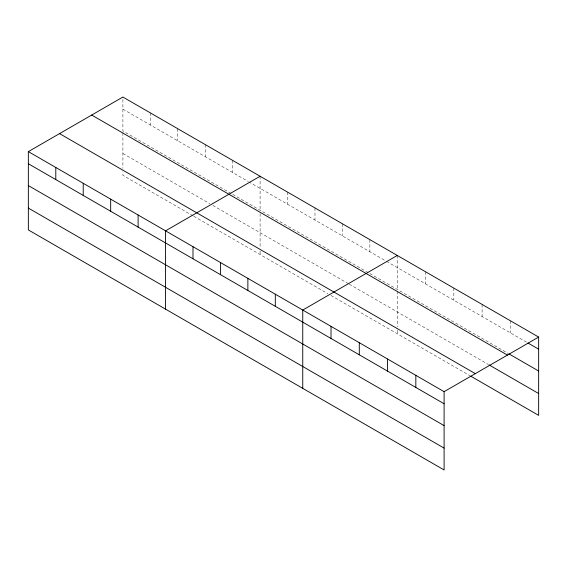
<?xml version="1.0" encoding="UTF-8"?>
<svg xmlns="http://www.w3.org/2000/svg" width="567" height="567" viewBox="0 0 567 567"><rect width="100%" height="100%" fill="white"/><g stroke="black" fill="none" stroke-linecap="round" stroke-linejoin="round"><path stroke-width="0.43" stroke-dasharray="2.83 2.13" d="M122.897 109.147L247.899 181.32M248.658 181.759L385.858 260.969M386.623 261.408L526.424 342.128M231.13 193.482L122.897 130.991L122.897 97.042M232.654 194.361L368.33 272.692M369.854 273.57L508.089 353.383M122.897 153.494L209.79 203.666M212.838 205.424L348.514 283.755M349.272 284.195L488.222 364.418M193.021 215.829L122.897 175.338L122.897 171.844M193.779 216.268L327.932 293.72M330.979 295.478L469.88 375.673M510.378 320.752L510.378 332.864M482.106 304.429L482.106 316.542M453.834 288.107L453.834 300.219M425.562 271.784L425.562 283.897M397.29 255.462L397.29 289.418M397.29 291.147L397.29 326.776M397.29 330.27L397.29 333.765M369.854 239.621L369.854 251.727M342.411 223.781L342.411 235.886M314.976 207.933L314.976 220.046M287.533 192.093L287.533 204.205M260.097 176.252L260.097 210.201M260.097 213.667L260.097 247.559M260.097 251.061L260.097 254.555M232.654 160.411L232.654 172.517M205.211 144.564L205.211 156.676M177.776 128.723L177.776 140.836M150.333 112.883L150.333 124.988M122.897 132.721L122.897 168.349"/><path stroke-width="0.85" d="M444.103 425.611L444.103 391.662L28.35 151.623L28.35 229.926L444.103 469.958L444.103 425.611L28.35 185.579M470.645 376.112L538.65 415.377L538.65 337.074L122.897 97.042L28.35 151.623M260.097 176.252L165.55 230.84L165.55 309.135M397.29 255.462L302.75 310.05L302.75 388.345M444.103 391.662L538.65 337.074M527.955 343.007L538.65 349.18M508.847 353.822L538.65 371.024M91.698 115.051L507.451 355.091M488.981 364.857L538.65 393.533M59.549 133.614L475.302 373.646M28.35 163.735L444.103 403.768M28.35 208.082L444.103 448.114M415.831 375.34L415.831 387.445M387.566 359.017L387.566 371.123M359.294 342.695L359.294 354.8M331.022 326.372L331.022 338.478M275.307 294.202L275.307 306.315M247.871 278.362L247.871 290.474M220.428 262.521L220.428 274.626M192.993 246.68L192.993 258.786M138.107 214.992L138.107 227.105M110.671 199.152L110.671 211.264M83.229 183.311L83.229 195.417M55.793 167.471L55.793 179.576"/></g></svg>
